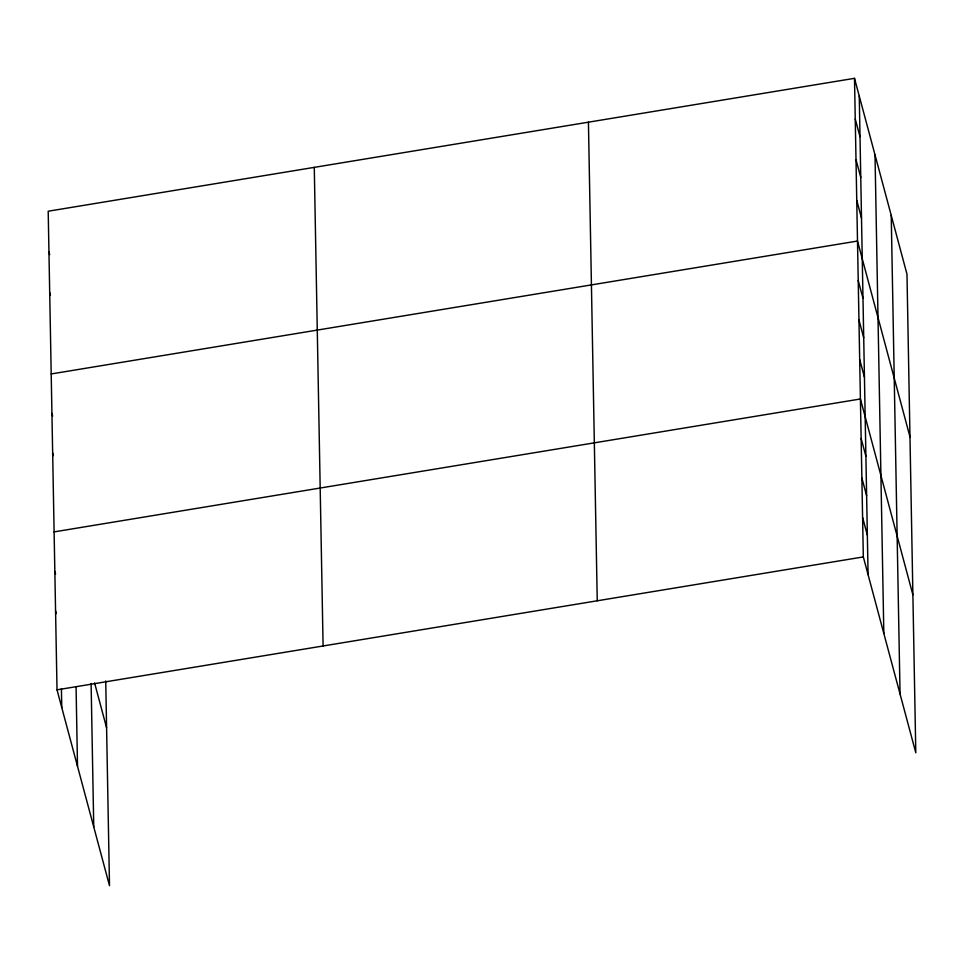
<?xml version="1.0" encoding="UTF-8"?>
<svg xmlns="http://www.w3.org/2000/svg" width="964" height="964" viewBox="0 0 964 964"><rect width="100%" height="100%" fill="white"/><g stroke="black" fill="none" stroke-linecap="round" stroke-linejoin="round"><path stroke-width="1.45" d="M854.502 78.325L863.322 556.927L915.8 752.776L906.979 274.162L854.502 78.325L48.2 211.224L57.021 689.838L109.498 885.675L105.727 680.946M51.2 373.948L857.502 241.048L909.98 436.897M54.105 531.887L860.418 398.988L912.896 594.836M57.021 689.838L863.322 556.927M855.249 119.006L860.009 136.743M856.008 159.687L860.756 177.436M856.755 200.367L861.503 218.117M858.225 280.536L862.985 298.286M858.96 320.024L863.708 337.762M859.683 359.5L864.443 377.249M861.141 438.475L865.901 456.225M861.864 477.963L866.624 495.713M862.599 517.451L867.347 535.189M48.947 251.905L49.682 254.629M49.694 292.586L50.429 295.309M51.923 413.436L52.659 416.159M52.659 452.923L53.382 455.647M94.593 682.958L106.582 727.736M54.84 571.375L55.563 574.11M55.563 610.863L56.298 613.586M891.23 215.394L900.051 694.008M875.011 154.843L883.831 633.456M859.261 96.063L868.082 574.677M588.426 122.175L597.246 600.789M314.276 167.362L323.097 645.976M91.11 683.584L93.749 826.907M76.072 687.38L77.518 766.356M61.419 688.561L61.768 707.576"/></g></svg>
